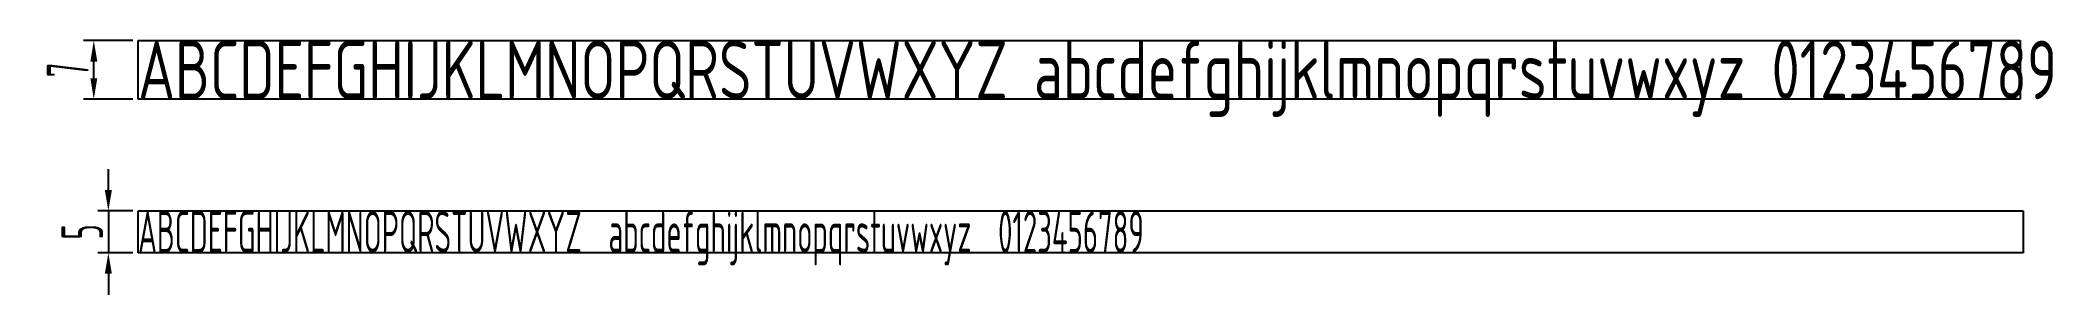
# Model space of a CAD drawing. Header units: millimetres. Extents: x 38 to 279, y 120 to 150.
import ezdxf

# ---------------------------------------------------------------- set-up
doc = ezdxf.new("R2010")
doc.units = ezdxf.units.MM
doc.styles.get("Standard").update_dxf_attribs({"font": 'isocpeur.ttf', "width": 0.5, "height": 5})
doc.dimstyles.new('ISO-25', dxfattribs={"dimtxt": 2.5, "dimasz": 2.5, "dimexe": 1.25, "dimexo": 0.625, "dimtad": 1, "dimtxsty": 'Standard', "dimcen": 2.5, "dimadec": 0, "dimazin": 0, "dimtfac": 1, "dimtmove": 0, "dimatfit": 3, "dimfxl": 1, "dimarcsym": 0})

# ---------------------------------------------------------------- blocks, each defined once
blk = doc.blocks.new('*D3')
at = {"color": 0, "lineweight": -2, "transparency": 16777216}
for p, q in [((49.09, 150.06), (43.16, 150.06)), ((44.41, 145.56), (44.41, 147.56)), ((49.09, 143.06), (43.16, 143.06))]:
    blk.add_line(p, q, dxfattribs=at)
at = {"color": 0, "transparency": 16777216}
for points in [[(44, 147.56), (44.83, 147.56), (44.41, 150.06)], [(44, 145.56), (44.83, 145.56), (44.41, 143.06)]]:
    blk.add_solid(points, dxfattribs=at)
at = {"layer": 'Defpoints', "color": 0, "transparency": 16777216}
for p in [(44.41, 150.06), (49.71, 150.06), (49.71, 143.06)]:
    blk.add_point(p, dxfattribs=at)
at = {"color": 0, "transparency": 16777216, "insert": (41.29, 146.56), "char_height": 5, "attachment_point": 5, "rotation": 90}
blk.add_mtext('7', dxfattribs=at)
blk = doc.blocks.new('*D4')
at = {"color": 0, "lineweight": -2, "transparency": 16777216}
for p, q in [((46.15, 132.21), (46.15, 134.71)), ((49.09, 129.71), (44.9, 129.71)), ((46.15, 129.71), (46.15, 124.71)), ((49.09, 124.71), (44.9, 124.71)), ((46.15, 122.21), (46.15, 119.71))]:
    blk.add_line(p, q, dxfattribs=at)
at = {"color": 0, "transparency": 16777216}
for points in [[(45.73, 132.21), (46.57, 132.21), (46.15, 129.71)], [(45.73, 122.21), (46.57, 122.21), (46.15, 124.71)]]:
    blk.add_solid(points, dxfattribs=at)
at = {"layer": 'Defpoints', "color": 0, "transparency": 16777216}
for p in [(49.71, 129.71), (46.15, 124.71), (49.71, 124.71)]:
    blk.add_point(p, dxfattribs=at)
at = {"color": 0, "transparency": 16777216, "insert": (43.02, 127.21), "char_height": 5, "attachment_point": 5, "rotation": 90}
blk.add_mtext('5', dxfattribs=at)

msp = doc.modelspace()

# ---------------------------------------------------------------- linework, layer by layer
for p, q in [((49.711, 150.056), (274.783, 150.056)), ((49.711, 143.056), (49.711, 150.056)), ((274.783, 150.056), (274.783, 143.056)), ((274.783, 143.056), (49.711, 143.056)), ((49.711, 129.707), (275.147, 129.707)), ((49.711, 124.707), (49.711, 129.707)), ((275.147, 129.707), (275.147, 124.707)), ((275.147, 124.707), (49.711, 124.707))]:
    msp.add_line(p, q)

# ---------------------------------------------------------------- texts
for s, height, width, p in [('ABCDEFGHIJKLMNOPQRSTUVWXYZ abcdefghijklmnopqrstuvwxyz 0123456789', 7, 0.7, (49.711, 143.056)), ('ABCDEFGHIJKLMNOPQRSTUVWXYZ  abcdefghijklmnopqrstuvwxyz  0123456789', 5, 0.5, (49.711, 124.707))]:
    msp.add_text(s, height=height, dxfattribs=dict(width=width)).set_placement(p)

# ---------------------------------------------------------------- dimensions: what is measured, and where the dimension line sits
for base, p1, p2, picture, middle in [((44.412, 150.056), (49.711, 143.056), (49.711, 150.056), '*D3', (41.287, 146.556)), ((46.15, 124.707), (49.711, 129.707), (49.711, 124.707), '*D4', (43.025, 127.207))]:
    dim = msp.add_linear_dim(base=base, p1=p1, p2=p2, angle=90, dimstyle='ISO-25')
    dim.commit()
    dim.dimension.update_dxf_attribs({"geometry": picture, "text_midpoint": middle})

doc.saveas('drawing.dxf')
